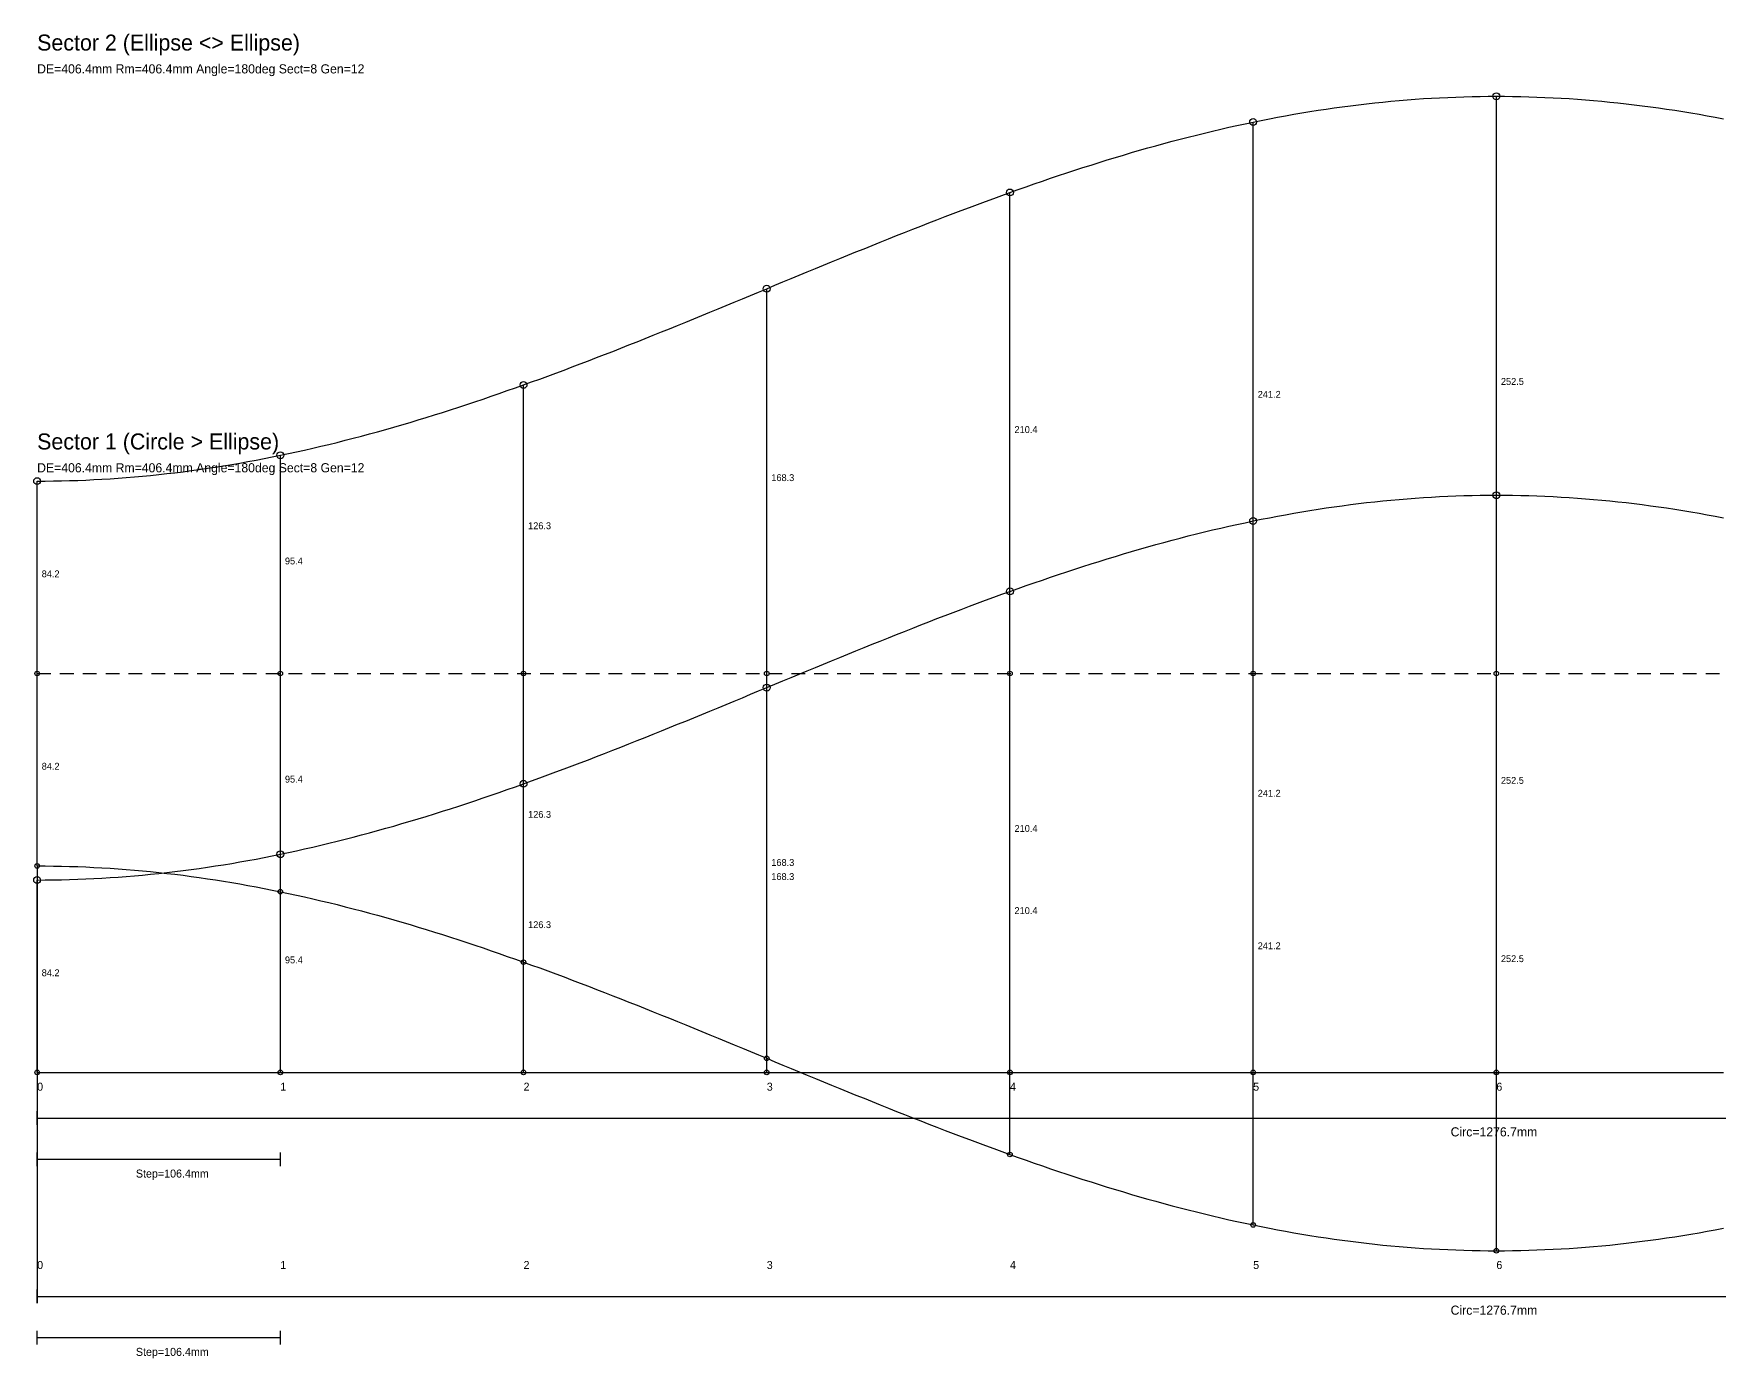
# Model space of a CAD drawing. Header units: millimetres. Extents: x -203 to 1477, y -1544 to 203.
# Drawn here: x -2 to 736, y -1544 to -965 of the extents above; entities that cross this region are included whole.
import ezdxf

# ---------------------------------------------------------------- set-up
doc = ezdxf.new("R2010")
doc.units = ezdxf.units.MM
doc.linetypes.add('DASHED', pattern=[10, 6, -4])
for name, color, linetype in [('DEV_CONTOUR', 3, 'CONTINUOUS'), ('DEV_COTES', 2, 'CONTINUOUS'), ('DEV_GENERATRICES', 7, 'CONTINUOUS'), ('DEV_POINTS', 1, 'CONTINUOUS'), ('DEV_SOUDURE', 1, 'CONTINUOUS'), ('DEV_TEXTE', 4, 'CONTINUOUS')]:
    doc.layers.add(name, color=color, linetype=linetype)

msp = doc.modelspace()

# ---------------------------------------------------------------- linework, layer by layer
at = {"layer": 'DEV_CONTOUR', "color": 3, "linetype": 'CONTINUOUS'}
for p, q in [((578.081, -995.869), (581.627, -995.451)), ((581.627, -995.451), (585.174, -995.059)), ((585.174, -995.059), (588.721, -994.691)), ((588.721, -994.691), (592.267, -994.348)), ((592.267, -994.348), (595.814, -994.03)), ((595.814, -994.03), (599.36, -993.737)), ((599.36, -993.737), (602.907, -993.47)), ((602.907, -993.47), (606.453, -993.227)), ((606.453, -993.227), (610, -993.01)), ((610, -993.01), (613.546, -992.818)), ((613.546, -992.818), (617.093, -992.652)), ((617.093, -992.652), (620.639, -992.511)), ((620.639, -992.511), (624.186, -992.396)), ((624.186, -992.396), (627.732, -992.306)), ((627.732, -992.306), (631.279, -992.242)), ((631.279, -992.242), (634.825, -992.204)), ((634.825, -992.204), (638.372, -992.191)), ((638.372, -992.191), (641.918, -992.204)), ((641.918, -992.204), (645.465, -992.242)), ((645.465, -992.242), (649.011, -992.306)), ((649.011, -992.306), (652.558, -992.396)), ((652.558, -992.396), (656.104, -992.511)), ((656.104, -992.511), (659.651, -992.652)), ((659.651, -992.652), (663.197, -992.818)), ((663.197, -992.818), (666.744, -993.01)), ((666.744, -993.01), (670.29, -993.227)), ((670.29, -993.227), (673.837, -993.47)), ((673.837, -993.47), (677.383, -993.737)), ((677.383, -993.737), (680.93, -994.03)), ((680.93, -994.03), (684.476, -994.348)), ((684.476, -994.348), (688.023, -994.691)), ((688.023, -994.691), (691.569, -995.059)), ((691.569, -995.059), (695.116, -995.451)), ((695.116, -995.451), (698.662, -995.869)), ((531.976, -1003.467), (535.523, -1002.744)), ((535.523, -1002.744), (539.069, -1002.043)), ((539.069, -1002.043), (542.616, -1001.365)), ((542.616, -1001.365), (546.162, -1000.709)), ((546.162, -1000.709), (549.709, -1000.077)), ((549.709, -1000.077), (553.255, -999.468)), ((553.255, -999.468), (556.802, -998.882)), ((556.802, -998.882), (560.348, -998.32)), ((560.348, -998.32), (563.895, -997.781)), ((563.895, -997.781), (567.441, -997.267)), ((567.441, -997.267), (570.988, -996.776)), ((570.988, -996.776), (574.534, -996.31)), ((574.534, -996.31), (578.081, -995.869)), ((698.662, -995.869), (702.209, -996.31)), ((702.209, -996.31), (705.755, -996.776)), ((705.755, -996.776), (709.302, -997.267)), ((709.302, -997.267), (712.848, -997.781)), ((712.848, -997.781), (716.395, -998.32)), ((716.395, -998.32), (719.941, -998.882)), ((719.941, -998.882), (723.488, -999.468)), ((723.488, -999.468), (727.034, -1000.077)), ((727.034, -1000.077), (730.581, -1000.709)), ((730.581, -1000.709), (734.127, -1001.365)), ((734.127, -1001.365), (737.674, -1002.043)), ((500.058, -1010.948), (503.604, -1010.034)), ((503.604, -1010.034), (507.151, -1009.139)), ((507.151, -1009.139), (510.697, -1008.266)), ((510.697, -1008.266), (514.244, -1007.412)), ((514.244, -1007.412), (517.79, -1006.58)), ((517.79, -1006.58), (521.337, -1005.77)), ((521.337, -1005.77), (524.883, -1004.98)), ((524.883, -1004.98), (528.43, -1004.213)), ((528.43, -1004.213), (531.976, -1003.467)), ((475.232, -1017.891), (478.779, -1016.843)), ((478.779, -1016.843), (482.325, -1015.813)), ((482.325, -1015.813), (485.872, -1014.802)), ((485.872, -1014.802), (489.418, -1013.81)), ((489.418, -1013.81), (492.965, -1012.836)), ((492.965, -1012.836), (496.511, -1011.882)), ((496.511, -1011.882), (500.058, -1010.948)), ((450.407, -1025.705), (453.953, -1024.54)), ((453.953, -1024.54), (457.5, -1023.39)), ((457.5, -1023.39), (461.046, -1022.257)), ((461.046, -1022.257), (464.593, -1021.14)), ((464.593, -1021.14), (468.139, -1020.04)), ((468.139, -1020.04), (471.686, -1018.956)), ((471.686, -1018.956), (475.232, -1017.891)), ((429.128, -1033.009), (432.674, -1031.757)), ((432.674, -1031.757), (436.221, -1030.518)), ((436.221, -1030.518), (439.767, -1029.293)), ((439.767, -1029.293), (443.314, -1028.082)), ((443.314, -1028.082), (446.86, -1026.886)), ((446.86, -1026.886), (450.407, -1025.705)), ((407.849, -1040.788), (411.395, -1039.462)), ((411.395, -1039.462), (414.942, -1038.147)), ((414.942, -1038.147), (418.488, -1036.844)), ((418.488, -1036.844), (422.035, -1035.553)), ((422.035, -1035.553), (425.581, -1034.275)), ((425.581, -1034.275), (429.128, -1033.009)), ((390.116, -1047.572), (393.663, -1046.196)), ((393.663, -1046.196), (397.209, -1044.829)), ((397.209, -1044.829), (400.756, -1043.472)), ((400.756, -1043.472), (404.302, -1042.125)), ((404.302, -1042.125), (407.849, -1040.788)), ((372.383, -1054.575), (375.93, -1053.159)), ((375.93, -1053.159), (379.476, -1051.751)), ((379.476, -1051.751), (383.023, -1050.35)), ((383.023, -1050.35), (386.569, -1048.957)), ((386.569, -1048.957), (390.116, -1047.572)), ((351.104, -1063.192), (354.651, -1061.743)), ((354.651, -1061.743), (358.197, -1060.299)), ((358.197, -1060.299), (361.744, -1058.859)), ((361.744, -1058.859), (365.29, -1057.425)), ((365.29, -1057.425), (368.837, -1055.997)), ((368.837, -1055.997), (372.383, -1054.575)), ((333.372, -1070.488), (336.918, -1069.023)), ((336.918, -1069.023), (340.465, -1067.561)), ((340.465, -1067.561), (344.011, -1066.101)), ((344.011, -1066.101), (347.558, -1064.645)), ((347.558, -1064.645), (351.104, -1063.192)), ((315.639, -1077.828), (319.186, -1076.359)), ((319.186, -1076.359), (322.732, -1074.89)), ((322.732, -1074.89), (326.279, -1073.422)), ((326.279, -1073.422), (329.825, -1071.954)), ((329.825, -1071.954), (333.372, -1070.488)), ((297.907, -1085.157), (301.453, -1083.695)), ((301.453, -1083.695), (305, -1082.23)), ((305, -1082.23), (308.546, -1080.764)), ((308.546, -1080.764), (312.093, -1079.296)), ((312.093, -1079.296), (315.639, -1077.828)), ((280.174, -1092.419), (283.721, -1090.975)), ((283.721, -1090.975), (287.267, -1089.526)), ((287.267, -1089.526), (290.814, -1088.073)), ((290.814, -1088.073), (294.36, -1086.617)), ((294.36, -1086.617), (297.907, -1085.157)), ((262.442, -1099.559), (265.988, -1098.143)), ((265.988, -1098.143), (269.535, -1096.721)), ((269.535, -1096.721), (273.081, -1095.293)), ((273.081, -1095.293), (276.628, -1093.859)), ((276.628, -1093.859), (280.174, -1092.419)), ((244.709, -1106.522), (248.256, -1105.146)), ((248.256, -1105.146), (251.802, -1103.762)), ((251.802, -1103.762), (255.349, -1102.368)), ((255.349, -1102.368), (258.895, -1100.967)), ((258.895, -1100.967), (262.442, -1099.559)), ((223.43, -1114.571), (226.977, -1113.256)), ((226.977, -1113.256), (230.523, -1111.93)), ((230.523, -1111.93), (234.07, -1110.593)), ((234.07, -1110.593), (237.616, -1109.246)), ((237.616, -1109.246), (241.163, -1107.889)), ((241.163, -1107.889), (244.709, -1106.522)), ((205.698, -1120.961), (209.244, -1119.709)), ((209.244, -1119.709), (212.791, -1118.443)), ((212.791, -1118.443), (216.337, -1117.165)), ((216.337, -1117.165), (219.884, -1115.874)), ((219.884, -1115.874), (223.43, -1114.571)), ((180.872, -1129.328), (184.418, -1128.178)), ((184.418, -1128.178), (187.965, -1127.013)), ((187.965, -1127.013), (191.511, -1125.832)), ((191.511, -1125.832), (195.058, -1124.636)), ((195.058, -1124.636), (198.605, -1123.425)), ((198.605, -1123.425), (202.151, -1122.2)), ((202.151, -1122.2), (205.698, -1120.961)), ((159.593, -1135.875), (163.139, -1134.827)), ((163.139, -1134.827), (166.686, -1133.762)), ((166.686, -1133.762), (170.232, -1132.679)), ((170.232, -1132.679), (173.779, -1131.578)), ((173.779, -1131.578), (177.325, -1130.461)), ((177.325, -1130.461), (180.872, -1129.328)), ((131.221, -1143.579), (134.767, -1142.684)), ((134.767, -1142.684), (138.314, -1141.77)), ((138.314, -1141.77), (141.86, -1140.836)), ((141.86, -1140.836), (145.407, -1139.882)), ((145.407, -1139.882), (148.953, -1138.908)), ((148.953, -1138.908), (152.5, -1137.916)), ((152.5, -1137.916), (156.046, -1136.905)), ((156.046, -1136.905), (159.593, -1135.875)), ((99.302, -1150.675), (102.849, -1149.974)), ((102.849, -1149.974), (106.395, -1149.251)), ((106.395, -1149.251), (109.942, -1148.505)), ((109.942, -1148.505), (113.488, -1147.738)), ((113.488, -1147.738), (117.035, -1146.948)), ((117.035, -1146.948), (120.581, -1146.138)), ((120.581, -1146.138), (124.128, -1145.306)), ((124.128, -1145.306), (127.674, -1144.453)), ((127.674, -1144.453), (131.221, -1143.579)), ((49.651, -1158.027), (53.198, -1157.659)), ((53.198, -1157.659), (56.744, -1157.267)), ((56.744, -1157.267), (60.291, -1156.849)), ((60.291, -1156.849), (63.837, -1156.408)), ((63.837, -1156.408), (67.384, -1155.942)), ((67.384, -1155.942), (70.93, -1155.451)), ((70.93, -1155.451), (74.477, -1154.937)), ((74.477, -1154.937), (78.023, -1154.398)), ((78.023, -1154.398), (81.57, -1153.836)), ((81.57, -1153.836), (85.116, -1153.25)), ((85.116, -1153.25), (88.663, -1152.641)), ((88.663, -1152.641), (92.209, -1152.009)), ((92.209, -1152.009), (95.756, -1151.353)), ((95.756, -1151.353), (99.302, -1150.675)), ((0, -1160.527), (3.547, -1160.514)), ((3.547, -1160.514), (7.093, -1160.476)), ((7.093, -1160.476), (10.64, -1160.412)), ((10.64, -1160.412), (14.186, -1160.322)), ((14.186, -1160.322), (17.733, -1160.207)), ((17.733, -1160.207), (21.279, -1160.066)), ((21.279, -1160.066), (24.826, -1159.9)), ((24.826, -1159.9), (28.372, -1159.708)), ((28.372, -1159.708), (31.919, -1159.491)), ((31.919, -1159.491), (35.465, -1159.249)), ((35.465, -1159.249), (39.012, -1158.981)), ((39.012, -1158.981), (42.558, -1158.688)), ((42.558, -1158.688), (46.105, -1158.37)), ((46.105, -1158.37), (49.651, -1158.027)), ((560.348, -1172.824), (563.895, -1172.286)), ((563.895, -1172.286), (567.441, -1171.771)), ((567.441, -1171.771), (570.988, -1171.281)), ((570.988, -1171.281), (574.534, -1170.815)), ((574.534, -1170.815), (578.081, -1170.373)), ((578.081, -1170.373), (581.627, -1169.956)), ((581.627, -1169.956), (585.174, -1169.563)), ((585.174, -1169.563), (588.721, -1169.196)), ((588.721, -1169.196), (592.267, -1168.853)), ((592.267, -1168.853), (595.814, -1168.535)), ((595.814, -1168.535), (599.36, -1168.242)), ((599.36, -1168.242), (602.907, -1167.974)), ((602.907, -1167.974), (606.453, -1167.732)), ((606.453, -1167.732), (610, -1167.515)), ((610, -1167.515), (613.546, -1167.323)), ((613.546, -1167.323), (617.093, -1167.156)), ((617.093, -1167.156), (620.639, -1167.016)), ((620.639, -1167.016), (624.186, -1166.9)), ((624.186, -1166.9), (627.732, -1166.811)), ((627.732, -1166.811), (631.279, -1166.747)), ((631.279, -1166.747), (634.825, -1166.708)), ((634.825, -1166.708), (638.372, -1166.695)), ((638.372, -1166.695), (641.918, -1166.708)), ((641.918, -1166.708), (645.465, -1166.747)), ((645.465, -1166.747), (649.011, -1166.811)), ((649.011, -1166.811), (652.558, -1166.9)), ((652.558, -1166.9), (656.104, -1167.016)), ((656.104, -1167.016), (659.651, -1167.156)), ((659.651, -1167.156), (663.197, -1167.323)), ((663.197, -1167.323), (666.744, -1167.515)), ((666.744, -1167.515), (670.29, -1167.732)), ((670.29, -1167.732), (673.837, -1167.974)), ((673.837, -1167.974), (677.383, -1168.242)), ((677.383, -1168.242), (680.93, -1168.535)), ((680.93, -1168.535), (684.476, -1168.853)), ((684.476, -1168.853), (688.023, -1169.196)), ((688.023, -1169.196), (691.569, -1169.563)), ((691.569, -1169.563), (695.116, -1169.956)), ((695.116, -1169.956), (698.662, -1170.373)), ((698.662, -1170.373), (702.209, -1170.815)), ((702.209, -1170.815), (705.755, -1171.281)), ((705.755, -1171.281), (709.302, -1171.771)), ((709.302, -1171.771), (712.848, -1172.286)), ((712.848, -1172.286), (716.395, -1172.824)), ((521.337, -1180.274), (524.883, -1179.485)), ((524.883, -1179.485), (528.43, -1178.717)), ((528.43, -1178.717), (531.976, -1177.972)), ((531.976, -1177.972), (535.523, -1177.248)), ((535.523, -1177.248), (539.069, -1176.548)), ((539.069, -1176.548), (542.616, -1175.869)), ((542.616, -1175.869), (546.162, -1175.214)), ((546.162, -1175.214), (549.709, -1174.581)), ((549.709, -1174.581), (553.255, -1173.972)), ((553.255, -1173.972), (556.802, -1173.386)), ((556.802, -1173.386), (560.348, -1172.824)), ((716.395, -1172.824), (719.941, -1173.386)), ((719.941, -1173.386), (723.488, -1173.972)), ((723.488, -1173.972), (727.034, -1174.581)), ((727.034, -1174.581), (730.581, -1175.214)), ((730.581, -1175.214), (734.127, -1175.869)), ((734.127, -1175.869), (737.674, -1176.548)), ((492.965, -1187.341), (496.511, -1186.387)), ((496.511, -1186.387), (500.058, -1185.453)), ((500.058, -1185.453), (503.604, -1184.538)), ((503.604, -1184.538), (507.151, -1183.644)), ((507.151, -1183.644), (510.697, -1182.77)), ((510.697, -1182.77), (514.244, -1181.917)), ((514.244, -1181.917), (517.79, -1181.085)), ((517.79, -1181.085), (521.337, -1180.274)), ((464.593, -1195.644), (468.139, -1194.544)), ((468.139, -1194.544), (471.686, -1193.461)), ((471.686, -1193.461), (475.232, -1192.395)), ((475.232, -1192.395), (478.779, -1191.348)), ((478.779, -1191.348), (482.325, -1190.318)), ((482.325, -1190.318), (485.872, -1189.307)), ((485.872, -1189.307), (489.418, -1188.314)), ((489.418, -1188.314), (492.965, -1187.341)), ((443.314, -1202.587), (446.86, -1201.391)), ((446.86, -1201.391), (450.407, -1200.21)), ((450.407, -1200.21), (453.953, -1199.044)), ((453.953, -1199.044), (457.5, -1197.895)), ((457.5, -1197.895), (461.046, -1196.761)), ((461.046, -1196.761), (464.593, -1195.644)), ((422.035, -1210.058), (425.581, -1208.78)), ((425.581, -1208.78), (429.128, -1207.514)), ((429.128, -1207.514), (432.674, -1206.261)), ((432.674, -1206.261), (436.221, -1205.022)), ((436.221, -1205.022), (439.767, -1203.797)), ((439.767, -1203.797), (443.314, -1202.587)), ((400.756, -1217.976), (404.302, -1216.629)), ((404.302, -1216.629), (407.849, -1215.293)), ((407.849, -1215.293), (411.395, -1213.967)), ((411.395, -1213.967), (414.942, -1212.652)), ((414.942, -1212.652), (418.488, -1211.349)), ((418.488, -1211.349), (422.035, -1210.058)), ((383.023, -1224.854), (386.569, -1223.461)), ((386.569, -1223.461), (390.116, -1222.076)), ((390.116, -1222.076), (393.663, -1220.7)), ((393.663, -1220.7), (397.209, -1219.334)), ((397.209, -1219.334), (400.756, -1217.976)), ((365.29, -1231.93), (368.837, -1230.501)), ((368.837, -1230.501), (372.383, -1229.079)), ((372.383, -1229.079), (375.93, -1227.664)), ((375.93, -1227.664), (379.476, -1226.255)), ((379.476, -1226.255), (383.023, -1224.854)), ((347.558, -1239.15), (351.104, -1237.697)), ((351.104, -1237.697), (354.651, -1236.248)), ((354.651, -1236.248), (358.197, -1234.804)), ((358.197, -1234.804), (361.744, -1233.364)), ((361.744, -1233.364), (365.29, -1231.93)), ((329.825, -1246.459), (333.372, -1244.992)), ((333.372, -1244.992), (336.918, -1243.528)), ((336.918, -1243.528), (340.465, -1242.066)), ((340.465, -1242.066), (344.011, -1240.606)), ((344.011, -1240.606), (347.558, -1239.15)), ((312.093, -1253.801), (315.639, -1252.333)), ((315.639, -1252.333), (319.186, -1250.864)), ((319.186, -1250.864), (322.732, -1249.395)), ((322.732, -1249.395), (326.279, -1247.926)), ((326.279, -1247.926), (329.825, -1246.459)), ((294.36, -1261.121), (297.907, -1259.662)), ((297.907, -1259.662), (301.453, -1258.199)), ((301.453, -1258.199), (305, -1256.735)), ((305, -1256.735), (308.546, -1255.269)), ((308.546, -1255.269), (312.093, -1253.801)), ((276.628, -1268.363), (280.174, -1266.924)), ((280.174, -1266.924), (283.721, -1265.479)), ((283.721, -1265.479), (287.267, -1264.03)), ((287.267, -1264.03), (290.814, -1262.578)), ((290.814, -1262.578), (294.36, -1261.121)), ((255.349, -1276.873), (258.895, -1275.472)), ((258.895, -1275.472), (262.442, -1274.064)), ((262.442, -1274.064), (265.988, -1272.648)), ((265.988, -1272.648), (269.535, -1271.226)), ((269.535, -1271.226), (273.081, -1269.797)), ((273.081, -1269.797), (276.628, -1268.363)), ((237.616, -1283.751), (241.163, -1282.394)), ((241.163, -1282.394), (244.709, -1281.027)), ((244.709, -1281.027), (248.256, -1279.651)), ((248.256, -1279.651), (251.802, -1278.266)), ((251.802, -1278.266), (255.349, -1276.873)), ((216.337, -1291.669), (219.884, -1290.378)), ((219.884, -1290.378), (223.43, -1289.075)), ((223.43, -1289.075), (226.977, -1287.761)), ((226.977, -1287.761), (230.523, -1286.435)), ((230.523, -1286.435), (234.07, -1285.098)), ((234.07, -1285.098), (237.616, -1283.751)), ((198.605, -1297.93), (202.151, -1296.705)), ((202.151, -1296.705), (205.698, -1295.466)), ((205.698, -1295.466), (209.244, -1294.213)), ((209.244, -1294.213), (212.791, -1292.948)), ((212.791, -1292.948), (216.337, -1291.669)), ((173.779, -1306.083), (177.325, -1304.966)), ((177.325, -1304.966), (180.872, -1303.832)), ((180.872, -1303.832), (184.418, -1302.683)), ((184.418, -1302.683), (187.965, -1301.517)), ((187.965, -1301.517), (191.511, -1300.336)), ((191.511, -1300.336), (195.058, -1299.141)), ((195.058, -1299.141), (198.605, -1297.93)), ((148.953, -1313.413), (152.5, -1312.42)), ((152.5, -1312.42), (156.046, -1311.409)), ((156.046, -1311.409), (159.593, -1310.38)), ((159.593, -1310.38), (163.139, -1309.332)), ((163.139, -1309.332), (166.686, -1308.266)), ((166.686, -1308.266), (170.232, -1307.183)), ((170.232, -1307.183), (173.779, -1306.083)), ((120.581, -1320.642), (124.128, -1319.81)), ((124.128, -1319.81), (127.674, -1318.957)), ((127.674, -1318.957), (131.221, -1318.083)), ((131.221, -1318.083), (134.767, -1317.189)), ((134.767, -1317.189), (138.314, -1316.275)), ((138.314, -1316.275), (141.86, -1315.34)), ((141.86, -1315.34), (145.407, -1314.386)), ((145.407, -1314.386), (148.953, -1313.413)), ((85.116, -1327.755), (88.663, -1327.146)), ((88.663, -1327.146), (92.209, -1326.513)), ((92.209, -1326.513), (95.756, -1325.858)), ((95.756, -1325.858), (99.302, -1325.18)), ((99.302, -1325.18), (102.849, -1324.479)), ((102.849, -1324.479), (106.395, -1323.755)), ((106.395, -1323.755), (109.942, -1323.01)), ((109.942, -1323.01), (113.488, -1322.242)), ((113.488, -1322.242), (117.035, -1321.453)), ((117.035, -1321.453), (120.581, -1320.642)), ((17.733, -1334.712), (21.279, -1334.571)), ((21.279, -1334.571), (24.826, -1334.404)), ((24.826, -1334.404), (28.372, -1334.213)), ((28.372, -1334.213), (31.919, -1333.996)), ((31.919, -1333.996), (35.465, -1333.753)), ((35.465, -1333.753), (39.012, -1333.485)), ((39.012, -1333.485), (42.558, -1333.193)), ((42.558, -1333.193), (46.105, -1332.875)), ((46.105, -1332.875), (49.651, -1332.532)), ((49.651, -1332.532), (53.198, -1332.164)), ((53.198, -1332.164), (56.744, -1331.771)), ((56.744, -1331.771), (60.291, -1331.354)), ((60.291, -1331.354), (63.837, -1330.912)), ((63.837, -1330.912), (67.384, -1330.446)), ((67.384, -1330.446), (70.93, -1329.956)), ((70.93, -1329.956), (74.477, -1329.441)), ((74.477, -1329.441), (78.023, -1328.903)), ((78.023, -1328.903), (81.57, -1328.341)), ((81.57, -1328.341), (85.116, -1327.755)), ((0, -1335.032), (3.547, -1335.019)), ((3.547, -1335.019), (7.093, -1334.981)), ((7.093, -1334.981), (10.64, -1334.916)), ((10.64, -1334.916), (14.186, -1334.827)), ((14.186, -1334.827), (17.733, -1334.712))]:
    msp.add_line(p, q, dxfattribs=at)
at = {"layer": 'DEV_CONTOUR', "color": 4, "linetype": 'DASHED'}
msp.add_line((0, -1244.695), (1276.743, -1244.695), dxfattribs=at)
at = {"layer": 'DEV_CONTOUR', "color": 6, "linetype": 'CONTINUOUS'}
for p, q in [((0, -1328.864), (3.547, -1328.876)), ((3.547, -1328.876), (7.093, -1328.915)), ((7.093, -1328.915), (10.64, -1328.979)), ((10.64, -1328.979), (14.186, -1329.069)), ((14.186, -1329.069), (17.733, -1329.184)), ((17.733, -1329.184), (21.279, -1329.325)), ((21.279, -1329.325), (24.826, -1329.491)), ((24.826, -1329.491), (28.372, -1329.683)), ((28.372, -1329.683), (31.919, -1329.9)), ((31.919, -1329.9), (35.465, -1330.142)), ((35.465, -1330.142), (39.012, -1330.41)), ((39.012, -1330.41), (42.558, -1330.703)), ((42.558, -1330.703), (46.105, -1331.021)), ((46.105, -1331.021), (49.651, -1331.364)), ((49.651, -1331.364), (53.198, -1331.732)), ((53.198, -1331.732), (56.744, -1332.124)), ((56.744, -1332.124), (60.291, -1332.541)), ((60.291, -1332.541), (63.837, -1332.983)), ((63.837, -1332.983), (67.384, -1333.449)), ((67.384, -1333.449), (70.93, -1333.94)), ((70.93, -1333.94), (74.477, -1334.454)), ((74.477, -1334.454), (78.023, -1334.992)), ((78.023, -1334.992), (81.57, -1335.555)), ((81.57, -1335.555), (85.116, -1336.14)), ((85.116, -1336.14), (88.663, -1336.75)), ((88.663, -1336.75), (92.209, -1337.382)), ((92.209, -1337.382), (95.756, -1338.037)), ((95.756, -1338.037), (99.302, -1338.716)), ((99.302, -1338.716), (102.849, -1339.417)), ((102.849, -1339.417), (106.395, -1340.14)), ((106.395, -1340.14), (109.942, -1340.886)), ((109.942, -1340.886), (113.488, -1341.653)), ((113.488, -1341.653), (117.035, -1342.442)), ((117.035, -1342.442), (120.581, -1343.253)), ((120.581, -1343.253), (124.128, -1344.085)), ((124.128, -1344.085), (127.674, -1344.938)), ((127.674, -1344.938), (131.221, -1345.812)), ((131.221, -1345.812), (134.767, -1346.706)), ((134.767, -1346.706), (138.314, -1347.621)), ((138.314, -1347.621), (141.86, -1348.555)), ((141.86, -1348.555), (145.407, -1349.509)), ((145.407, -1349.509), (148.953, -1350.483)), ((148.953, -1350.483), (152.5, -1351.475)), ((152.5, -1351.475), (156.046, -1352.486)), ((156.046, -1352.486), (159.593, -1353.516)), ((159.593, -1353.516), (163.139, -1354.564)), ((163.139, -1354.564), (166.686, -1355.629)), ((166.686, -1355.629), (170.232, -1356.712)), ((170.232, -1356.712), (173.779, -1357.812)), ((173.779, -1357.812), (177.325, -1358.93)), ((177.325, -1358.93), (180.872, -1360.063)), ((180.872, -1360.063), (184.418, -1361.213)), ((184.418, -1361.213), (187.965, -1362.378)), ((187.965, -1362.378), (191.511, -1363.559)), ((191.511, -1363.559), (195.058, -1364.755)), ((195.058, -1364.755), (198.605, -1365.966)), ((198.605, -1365.966), (202.151, -1367.191)), ((202.151, -1367.191), (205.698, -1368.429)), ((205.698, -1368.429), (209.244, -1369.682)), ((209.244, -1369.682), (212.791, -1370.948)), ((212.791, -1370.948), (216.337, -1372.226)), ((216.337, -1372.226), (219.884, -1373.517)), ((219.884, -1373.517), (223.43, -1374.82)), ((223.43, -1374.82), (226.977, -1376.135)), ((226.977, -1376.135), (230.523, -1377.461)), ((230.523, -1377.461), (234.07, -1378.798)), ((234.07, -1378.798), (237.616, -1380.145)), ((237.616, -1380.145), (241.163, -1381.502)), ((241.163, -1381.502), (244.709, -1382.869)), ((244.709, -1382.869), (248.256, -1384.245)), ((248.256, -1384.245), (251.802, -1385.629)), ((251.802, -1385.629), (255.349, -1387.022)), ((255.349, -1387.022), (258.895, -1388.423)), ((258.895, -1388.423), (262.442, -1389.832)), ((262.442, -1389.832), (265.988, -1391.247)), ((265.988, -1391.247), (269.535, -1392.67)), ((269.535, -1392.67), (273.081, -1394.098)), ((273.081, -1394.098), (276.628, -1395.532)), ((276.628, -1395.532), (280.174, -1396.972)), ((280.174, -1396.972), (283.721, -1398.416)), ((283.721, -1398.416), (287.267, -1399.865)), ((287.267, -1399.865), (290.814, -1401.318)), ((290.814, -1401.318), (294.36, -1402.774)), ((294.36, -1402.774), (297.907, -1404.234)), ((297.907, -1404.234), (301.453, -1405.696)), ((301.453, -1405.696), (305, -1407.161)), ((305, -1407.161), (308.546, -1408.627)), ((308.546, -1408.627), (312.093, -1410.094)), ((312.093, -1410.094), (315.639, -1411.563)), ((315.639, -1411.563), (319.186, -1413.032)), ((319.186, -1413.032), (322.732, -1414.501)), ((322.732, -1414.501), (326.279, -1415.969)), ((326.279, -1415.969), (329.825, -1417.437)), ((329.825, -1417.437), (333.372, -1418.903)), ((333.372, -1418.903), (336.918, -1420.368)), ((336.918, -1420.368), (340.465, -1421.83)), ((340.465, -1421.83), (344.011, -1423.289)), ((344.011, -1423.289), (347.558, -1424.746)), ((347.558, -1424.746), (351.104, -1426.199)), ((351.104, -1426.199), (354.651, -1427.647)), ((354.651, -1427.647), (358.197, -1429.092)), ((358.197, -1429.092), (361.744, -1430.531)), ((361.744, -1430.531), (365.29, -1431.966)), ((365.29, -1431.966), (368.837, -1433.394)), ((368.837, -1433.394), (372.383, -1434.816)), ((372.383, -1434.816), (375.93, -1436.232)), ((375.93, -1436.232), (379.476, -1437.64)), ((379.476, -1437.64), (383.023, -1439.041)), ((383.023, -1439.041), (386.569, -1440.434)), ((386.569, -1440.434), (390.116, -1441.819)), ((390.116, -1441.819), (393.663, -1443.195)), ((393.663, -1443.195), (397.209, -1444.562)), ((397.209, -1444.562), (400.756, -1445.919)), ((400.756, -1445.919), (404.302, -1447.266)), ((404.302, -1447.266), (407.849, -1448.603)), ((407.849, -1448.603), (411.395, -1449.929)), ((411.395, -1449.929), (414.942, -1451.243)), ((414.942, -1451.243), (418.488, -1452.546)), ((418.488, -1452.546), (422.035, -1453.837)), ((422.035, -1453.837), (425.581, -1455.116)), ((425.581, -1455.116), (429.128, -1456.382)), ((429.128, -1456.382), (432.674, -1457.634)), ((432.674, -1457.634), (436.221, -1458.873)), ((436.221, -1458.873), (439.767, -1460.098)), ((439.767, -1460.098), (443.314, -1461.309)), ((443.314, -1461.309), (446.86, -1462.505)), ((446.86, -1462.505), (450.407, -1463.685)), ((450.407, -1463.685), (453.953, -1464.851)), ((453.953, -1464.851), (457.5, -1466.001)), ((457.5, -1466.001), (461.046, -1467.134)), ((461.046, -1467.134), (464.593, -1468.251)), ((464.593, -1468.251), (468.139, -1469.351)), ((468.139, -1469.351), (471.686, -1470.434)), ((471.686, -1470.434), (475.232, -1471.5)), ((475.232, -1471.5), (478.779, -1472.548)), ((478.779, -1472.548), (482.325, -1473.577)), ((482.325, -1473.577), (485.872, -1474.589)), ((485.872, -1474.589), (489.418, -1475.581)), ((489.418, -1475.581), (492.965, -1476.554)), ((492.965, -1476.554), (496.511, -1477.508)), ((496.511, -1477.508), (500.058, -1478.443)), ((500.058, -1478.443), (503.604, -1479.357)), ((503.604, -1479.357), (507.151, -1480.252)), ((507.151, -1480.252), (510.697, -1481.125)), ((510.697, -1481.125), (514.244, -1481.978)), ((514.244, -1481.978), (517.79, -1482.81)), ((517.79, -1482.81), (521.337, -1483.621)), ((521.337, -1483.621), (524.883, -1484.41)), ((524.883, -1484.41), (528.43, -1485.178)), ((528.43, -1485.178), (531.976, -1485.924)), ((531.976, -1485.924), (535.523, -1486.647)), ((535.523, -1486.647), (539.069, -1487.348)), ((539.069, -1487.348), (542.616, -1488.026)), ((542.616, -1488.026), (546.162, -1488.682)), ((546.162, -1488.682), (549.709, -1489.314)), ((549.709, -1489.314), (553.255, -1489.923)), ((723.488, -1489.923), (727.034, -1489.314)), ((727.034, -1489.314), (730.581, -1488.682)), ((730.581, -1488.682), (734.127, -1488.026)), ((734.127, -1488.026), (737.674, -1487.348)), ((553.255, -1489.923), (556.802, -1490.509)), ((556.802, -1490.509), (560.348, -1491.071)), ((560.348, -1491.071), (563.895, -1491.61)), ((563.895, -1491.61), (567.441, -1492.124)), ((567.441, -1492.124), (570.988, -1492.614)), ((570.988, -1492.614), (574.534, -1493.081)), ((574.534, -1493.081), (578.081, -1493.522)), ((578.081, -1493.522), (581.627, -1493.939)), ((581.627, -1493.939), (585.174, -1494.332)), ((585.174, -1494.332), (588.721, -1494.7)), ((588.721, -1494.7), (592.267, -1495.043)), ((592.267, -1495.043), (595.814, -1495.361)), ((595.814, -1495.361), (599.36, -1495.654)), ((599.36, -1495.654), (602.907, -1495.921)), ((602.907, -1495.921), (606.453, -1496.164)), ((606.453, -1496.164), (610, -1496.381)), ((610, -1496.381), (613.546, -1496.573)), ((613.546, -1496.573), (617.093, -1496.739)), ((617.093, -1496.739), (620.639, -1496.88)), ((620.639, -1496.88), (624.186, -1496.995)), ((652.558, -1496.995), (656.104, -1496.88)), ((656.104, -1496.88), (659.651, -1496.739)), ((659.651, -1496.739), (663.197, -1496.573)), ((663.197, -1496.573), (666.744, -1496.381)), ((666.744, -1496.381), (670.29, -1496.164)), ((670.29, -1496.164), (673.837, -1495.921)), ((673.837, -1495.921), (677.383, -1495.654)), ((677.383, -1495.654), (680.93, -1495.361)), ((680.93, -1495.361), (684.476, -1495.043)), ((684.476, -1495.043), (688.023, -1494.7)), ((688.023, -1494.7), (691.569, -1494.332)), ((691.569, -1494.332), (695.116, -1493.939)), ((695.116, -1493.939), (698.662, -1493.522)), ((698.662, -1493.522), (702.209, -1493.081)), ((702.209, -1493.081), (705.755, -1492.614)), ((705.755, -1492.614), (709.302, -1492.124)), ((709.302, -1492.124), (712.848, -1491.61)), ((712.848, -1491.61), (716.395, -1491.071)), ((716.395, -1491.071), (719.941, -1490.509)), ((719.941, -1490.509), (723.488, -1489.923)), ((624.186, -1496.995), (627.732, -1497.085)), ((627.732, -1497.085), (631.279, -1497.149)), ((631.279, -1497.149), (634.825, -1497.187)), ((634.825, -1497.187), (638.372, -1497.2)), ((638.372, -1497.2), (641.918, -1497.187)), ((641.918, -1497.187), (645.465, -1497.149)), ((645.465, -1497.149), (649.011, -1497.085)), ((649.011, -1497.085), (652.558, -1496.995))]:
    msp.add_line(p, q, dxfattribs=at)
at = {"layer": 'DEV_CONTOUR', "color": 4, "linetype": 'CONTINUOUS'}
for p, q in [((0, -1419.2), (3.547, -1419.2)), ((3.547, -1419.2), (7.093, -1419.2)), ((7.093, -1419.2), (10.64, -1419.2)), ((10.64, -1419.2), (14.186, -1419.2)), ((14.186, -1419.2), (17.733, -1419.2)), ((17.733, -1419.2), (21.279, -1419.2)), ((21.279, -1419.2), (24.826, -1419.2)), ((24.826, -1419.2), (28.372, -1419.2)), ((28.372, -1419.2), (31.919, -1419.2)), ((31.919, -1419.2), (35.465, -1419.2)), ((35.465, -1419.2), (39.012, -1419.2)), ((39.012, -1419.2), (42.558, -1419.2)), ((42.558, -1419.2), (46.105, -1419.2)), ((46.105, -1419.2), (49.651, -1419.2)), ((49.651, -1419.2), (53.198, -1419.2)), ((53.198, -1419.2), (56.744, -1419.2)), ((56.744, -1419.2), (60.291, -1419.2)), ((60.291, -1419.2), (63.837, -1419.2)), ((63.837, -1419.2), (67.384, -1419.2)), ((67.384, -1419.2), (70.93, -1419.2)), ((70.93, -1419.2), (74.477, -1419.2)), ((74.477, -1419.2), (78.023, -1419.2)), ((78.023, -1419.2), (81.57, -1419.2)), ((81.57, -1419.2), (85.116, -1419.2)), ((85.116, -1419.2), (88.663, -1419.2)), ((88.663, -1419.2), (92.209, -1419.2)), ((92.209, -1419.2), (95.756, -1419.2)), ((95.756, -1419.2), (99.302, -1419.2)), ((99.302, -1419.2), (102.849, -1419.2)), ((102.849, -1419.2), (106.395, -1419.2)), ((106.395, -1419.2), (109.942, -1419.2)), ((109.942, -1419.2), (113.488, -1419.2)), ((113.488, -1419.2), (117.035, -1419.2)), ((117.035, -1419.2), (120.581, -1419.2)), ((120.581, -1419.2), (124.128, -1419.2)), ((124.128, -1419.2), (127.674, -1419.2)), ((127.674, -1419.2), (131.221, -1419.2)), ((131.221, -1419.2), (134.767, -1419.2)), ((134.767, -1419.2), (138.314, -1419.2)), ((138.314, -1419.2), (141.86, -1419.2)), ((141.86, -1419.2), (145.407, -1419.2)), ((145.407, -1419.2), (148.953, -1419.2)), ((148.953, -1419.2), (152.5, -1419.2)), ((152.5, -1419.2), (156.046, -1419.2)), ((156.046, -1419.2), (159.593, -1419.2)), ((159.593, -1419.2), (163.139, -1419.2)), ((163.139, -1419.2), (166.686, -1419.2)), ((166.686, -1419.2), (170.232, -1419.2)), ((170.232, -1419.2), (173.779, -1419.2)), ((173.779, -1419.2), (177.325, -1419.2)), ((177.325, -1419.2), (180.872, -1419.2)), ((180.872, -1419.2), (184.418, -1419.2)), ((184.418, -1419.2), (187.965, -1419.2)), ((187.965, -1419.2), (191.511, -1419.2)), ((191.511, -1419.2), (195.058, -1419.2)), ((195.058, -1419.2), (198.605, -1419.2)), ((198.605, -1419.2), (202.151, -1419.2)), ((202.151, -1419.2), (205.698, -1419.2)), ((205.698, -1419.2), (209.244, -1419.2)), ((209.244, -1419.2), (212.791, -1419.2)), ((212.791, -1419.2), (216.337, -1419.2)), ((216.337, -1419.2), (219.884, -1419.2)), ((219.884, -1419.2), (223.43, -1419.2)), ((223.43, -1419.2), (226.977, -1419.2)), ((226.977, -1419.2), (230.523, -1419.2)), ((230.523, -1419.2), (234.07, -1419.2)), ((234.07, -1419.2), (237.616, -1419.2)), ((237.616, -1419.2), (241.163, -1419.2)), ((241.163, -1419.2), (244.709, -1419.2)), ((244.709, -1419.2), (248.256, -1419.2)), ((248.256, -1419.2), (251.802, -1419.2)), ((251.802, -1419.2), (255.349, -1419.2)), ((255.349, -1419.2), (258.895, -1419.2)), ((258.895, -1419.2), (262.442, -1419.2)), ((262.442, -1419.2), (265.988, -1419.2)), ((265.988, -1419.2), (269.535, -1419.2)), ((269.535, -1419.2), (273.081, -1419.2)), ((273.081, -1419.2), (276.628, -1419.2)), ((276.628, -1419.2), (280.174, -1419.2)), ((280.174, -1419.2), (283.721, -1419.2)), ((283.721, -1419.2), (287.267, -1419.2)), ((287.267, -1419.2), (290.814, -1419.2)), ((290.814, -1419.2), (294.36, -1419.2)), ((294.36, -1419.2), (297.907, -1419.2)), ((297.907, -1419.2), (301.453, -1419.2)), ((301.453, -1419.2), (305, -1419.2)), ((305, -1419.2), (308.546, -1419.2)), ((308.546, -1419.2), (312.093, -1419.2)), ((312.093, -1419.2), (315.639, -1419.2)), ((315.639, -1419.2), (319.186, -1419.2)), ((319.186, -1419.2), (322.732, -1419.2)), ((322.732, -1419.2), (326.279, -1419.2)), ((326.279, -1419.2), (329.825, -1419.2)), ((329.825, -1419.2), (333.372, -1419.2)), ((333.372, -1419.2), (336.918, -1419.2)), ((336.918, -1419.2), (340.465, -1419.2)), ((340.465, -1419.2), (344.011, -1419.2)), ((344.011, -1419.2), (347.558, -1419.2)), ((347.558, -1419.2), (351.104, -1419.2)), ((351.104, -1419.2), (354.651, -1419.2)), ((354.651, -1419.2), (358.197, -1419.2)), ((358.197, -1419.2), (361.744, -1419.2)), ((361.744, -1419.2), (365.29, -1419.2)), ((365.29, -1419.2), (368.837, -1419.2)), ((368.837, -1419.2), (372.383, -1419.2)), ((372.383, -1419.2), (375.93, -1419.2)), ((375.93, -1419.2), (379.476, -1419.2)), ((379.476, -1419.2), (383.023, -1419.2)), ((383.023, -1419.2), (386.569, -1419.2)), ((386.569, -1419.2), (390.116, -1419.2)), ((390.116, -1419.2), (393.663, -1419.2)), ((393.663, -1419.2), (397.209, -1419.2)), ((397.209, -1419.2), (400.756, -1419.2)), ((400.756, -1419.2), (404.302, -1419.2)), ((404.302, -1419.2), (407.849, -1419.2)), ((407.849, -1419.2), (411.395, -1419.2)), ((411.395, -1419.2), (414.942, -1419.2)), ((414.942, -1419.2), (418.488, -1419.2)), ((418.488, -1419.2), (422.035, -1419.2)), ((422.035, -1419.2), (425.581, -1419.2)), ((425.581, -1419.2), (429.128, -1419.2)), ((429.128, -1419.2), (432.674, -1419.2)), ((432.674, -1419.2), (436.221, -1419.2)), ((436.221, -1419.2), (439.767, -1419.2)), ((439.767, -1419.2), (443.314, -1419.2)), ((443.314, -1419.2), (446.86, -1419.2)), ((446.86, -1419.2), (450.407, -1419.2)), ((450.407, -1419.2), (453.953, -1419.2)), ((453.953, -1419.2), (457.5, -1419.2)), ((457.5, -1419.2), (461.046, -1419.2)), ((461.046, -1419.2), (464.593, -1419.2)), ((464.593, -1419.2), (468.139, -1419.2)), ((468.139, -1419.2), (471.686, -1419.2)), ((471.686, -1419.2), (475.232, -1419.2)), ((475.232, -1419.2), (478.779, -1419.2)), ((478.779, -1419.2), (482.325, -1419.2)), ((482.325, -1419.2), (485.872, -1419.2)), ((485.872, -1419.2), (489.418, -1419.2)), ((489.418, -1419.2), (492.965, -1419.2)), ((492.965, -1419.2), (496.511, -1419.2)), ((496.511, -1419.2), (500.058, -1419.2)), ((500.058, -1419.2), (503.604, -1419.2)), ((503.604, -1419.2), (507.151, -1419.2)), ((507.151, -1419.2), (510.697, -1419.2)), ((510.697, -1419.2), (514.244, -1419.2)), ((514.244, -1419.2), (517.79, -1419.2)), ((517.79, -1419.2), (521.337, -1419.2)), ((521.337, -1419.2), (524.883, -1419.2)), ((524.883, -1419.2), (528.43, -1419.2)), ((528.43, -1419.2), (531.976, -1419.2)), ((531.976, -1419.2), (535.523, -1419.2)), ((535.523, -1419.2), (539.069, -1419.2)), ((539.069, -1419.2), (542.616, -1419.2)), ((542.616, -1419.2), (546.162, -1419.2)), ((546.162, -1419.2), (549.709, -1419.2)), ((549.709, -1419.2), (553.255, -1419.2)), ((553.255, -1419.2), (556.802, -1419.2)), ((556.802, -1419.2), (560.348, -1419.2)), ((560.348, -1419.2), (563.895, -1419.2)), ((563.895, -1419.2), (567.441, -1419.2)), ((567.441, -1419.2), (570.988, -1419.2)), ((570.988, -1419.2), (574.534, -1419.2)), ((574.534, -1419.2), (578.081, -1419.2)), ((578.081, -1419.2), (581.627, -1419.2)), ((581.627, -1419.2), (585.174, -1419.2)), ((585.174, -1419.2), (588.721, -1419.2)), ((588.721, -1419.2), (592.267, -1419.2)), ((592.267, -1419.2), (595.814, -1419.2)), ((595.814, -1419.2), (599.36, -1419.2)), ((599.36, -1419.2), (602.907, -1419.2)), ((602.907, -1419.2), (606.453, -1419.2)), ((606.453, -1419.2), (610, -1419.2)), ((610, -1419.2), (613.546, -1419.2)), ((613.546, -1419.2), (617.093, -1419.2)), ((617.093, -1419.2), (620.639, -1419.2)), ((620.639, -1419.2), (624.186, -1419.2)), ((624.186, -1419.2), (627.732, -1419.2)), ((627.732, -1419.2), (631.279, -1419.2)), ((631.279, -1419.2), (634.825, -1419.2)), ((634.825, -1419.2), (638.372, -1419.2)), ((638.372, -1419.2), (641.918, -1419.2)), ((641.918, -1419.2), (645.465, -1419.2)), ((645.465, -1419.2), (649.011, -1419.2)), ((649.011, -1419.2), (652.558, -1419.2)), ((652.558, -1419.2), (656.104, -1419.2)), ((656.104, -1419.2), (659.651, -1419.2)), ((659.651, -1419.2), (663.197, -1419.2)), ((663.197, -1419.2), (666.744, -1419.2)), ((666.744, -1419.2), (670.29, -1419.2)), ((670.29, -1419.2), (673.837, -1419.2)), ((673.837, -1419.2), (677.383, -1419.2)), ((677.383, -1419.2), (680.93, -1419.2)), ((680.93, -1419.2), (684.476, -1419.2)), ((684.476, -1419.2), (688.023, -1419.2)), ((688.023, -1419.2), (691.569, -1419.2)), ((691.569, -1419.2), (695.116, -1419.2)), ((695.116, -1419.2), (698.662, -1419.2)), ((698.662, -1419.2), (702.209, -1419.2)), ((702.209, -1419.2), (705.755, -1419.2)), ((705.755, -1419.2), (709.302, -1419.2)), ((709.302, -1419.2), (712.848, -1419.2)), ((712.848, -1419.2), (716.395, -1419.2)), ((716.395, -1419.2), (719.941, -1419.2)), ((719.941, -1419.2), (723.488, -1419.2)), ((723.488, -1419.2), (727.034, -1419.2)), ((727.034, -1419.2), (730.581, -1419.2)), ((730.581, -1419.2), (734.127, -1419.2)), ((734.127, -1419.2), (737.674, -1419.2))]:
    msp.add_line(p, q, dxfattribs=at)
at = {"layer": 'DEV_COTES', "color": 2, "linetype": 'CONTINUOUS'}
for p, q in [((0, -1328.864), (0, -1520.2)), ((0, -1419.2), (0, -1442.2)), ((0, -1442.2), (0, -1436.2)), ((0, -1439.2), (1276.743, -1439.2)), ((0, -1460.2), (0, -1454.2)), ((0, -1457.2), (106.395, -1457.2)), ((106.395, -1460.2), (106.395, -1454.2)), ((0, -1520.2), (0, -1514.2)), ((0, -1517.2), (1276.743, -1517.2)), ((0, -1538.2), (0, -1532.2)), ((106.395, -1538.2), (106.395, -1532.2)), ((0, -1535.2), (106.395, -1535.2))]:
    msp.add_line(p, q, dxfattribs=at)
at = {"layer": 'DEV_GENERATRICES', "color": 7, "linetype": 'CONTINUOUS'}
for p, q in [((638.372, -1497.2), (638.372, -992.191)), ((531.976, -1485.924), (531.976, -1003.467)), ((425.581, -1455.116), (425.581, -1034.275)), ((319.186, -1413.032), (319.186, -1076.359)), ((212.791, -1370.948), (212.791, -1118.443)), ((106.395, -1340.14), (106.395, -1149.251)), ((0, -1328.864), (0, -1160.527)), ((638.372, -1419.2), (638.372, -1166.695)), ((531.976, -1419.2), (531.976, -1177.972)), ((425.581, -1419.2), (425.581, -1208.78)), ((319.186, -1419.2), (319.186, -1250.864)), ((212.791, -1419.2), (212.791, -1292.948)), ((106.395, -1419.2), (106.395, -1323.755)), ((0, -1419.2), (0, -1335.032))]:
    msp.add_line(p, q, dxfattribs=at)
at = {"layer": 'DEV_POINTS', "color": 3}
for centre in [(638.372, -992.191), (531.976, -1003.467), (425.581, -1034.275), (319.186, -1076.359), (212.791, -1118.443), (106.395, -1149.251), (0, -1160.527), (638.372, -1166.695), (531.976, -1177.972), (425.581, -1208.78), (319.186, -1250.864), (212.791, -1292.948), (106.395, -1323.755), (0, -1335.032)]:
    msp.add_circle(centre, 1.5, dxfattribs=at)
at = {"layer": 'DEV_POINTS', "color": 4}
for centre in [(0, -1244.695), (106.395, -1244.695), (212.791, -1244.695), (319.186, -1244.695), (425.581, -1244.695), (531.976, -1244.695), (638.372, -1244.695), (0, -1419.2), (106.395, -1419.2), (212.791, -1419.2), (319.186, -1419.2), (425.581, -1419.2), (531.976, -1419.2), (638.372, -1419.2)]:
    msp.add_circle(centre, 1, dxfattribs=at)
at = {"layer": 'DEV_POINTS', "color": 6}
for centre in [(0, -1328.864), (106.395, -1340.14), (212.791, -1370.948), (319.186, -1413.032), (425.581, -1455.116), (531.976, -1485.924), (638.372, -1497.2)]:
    msp.add_circle(centre, 1, dxfattribs=at)
at = {"layer": 'DEV_SOUDURE', "color": 1, "linetype": 'CONTINUOUS'}
for p, q in [((0, -1328.864), (0, -1160.527)), ((0, -1419.2), (0, -1335.032))]:
    msp.add_line(p, q, dxfattribs=at)

# ---------------------------------------------------------------- texts
at = {"layer": 'DEV_COTES', "color": 2}
for s, height, p in [('252.5', 3, (640.372, -1118.443)), ('241.2', 3, (533.976, -1124.081)), ('210.4', 3, (427.581, -1139.485)), ('168.3', 3, (321.186, -1160.527)), ('126.3', 3, (214.791, -1181.569)), ('95.4', 3, (108.395, -1196.973)), ('84.2', 3, (2, -1202.611)), ('84.2', 3, (2, -1286.78)), ('95.4', 3, (108.395, -1292.418)), ('252.5', 3, (640.372, -1292.948)), ('241.2', 3, (533.976, -1298.586)), ('126.3', 3, (214.791, -1307.822)), ('210.4', 3, (427.581, -1313.99)), ('168.3', 3, (321.186, -1328.864)), ('168.3', 3, (321.186, -1335.032)), ('210.4', 3, (427.581, -1349.906)), ('126.3', 3, (214.791, -1356.074)), ('241.2', 3, (533.976, -1365.31)), ('95.4', 3, (108.395, -1371.478)), ('252.5', 3, (640.372, -1370.948)), ('84.2', 3, (2, -1377.116)), ('Circ=1276.7mm', 4, (618.372, -1447.2)), ('Step=106.4mm', 3.5, (43.198, -1465.2)), ('Circ=1276.7mm', 4, (618.372, -1525.2)), ('Step=106.4mm', 3.5, (43.198, -1543.2))]:
    msp.add_text(s, height=height, dxfattribs=at).set_placement(p)
at = {"layer": 'DEV_TEXTE', "color": 4}
for s, height, p in [('Sector 2 (Ellipse <> Ellipse)', 7, (0, -972.191)), ('DE=406.4mm Rm=406.4mm Angle=180deg Sect=8 Gen=12', 4, (0, -982.191)), ('Sector 1 (Circle > Ellipse)', 7, (0, -1146.695)), ('DE=406.4mm Rm=406.4mm Angle=180deg Sect=8 Gen=12', 4, (0, -1156.695))]:
    msp.add_text(s, height=height, dxfattribs=at).set_placement(p)
at = {"layer": 'DEV_TEXTE', "color": 7}
for s, p in [('0', (0, -1427.2)), ('1', (106.395, -1427.2)), ('2', (212.791, -1427.2)), ('3', (319.186, -1427.2)), ('4', (425.581, -1427.2)), ('5', (531.976, -1427.2)), ('6', (638.372, -1427.2)), ('0', (0, -1505.2)), ('1', (106.395, -1505.2)), ('2', (212.791, -1505.2)), ('3', (319.186, -1505.2)), ('4', (425.581, -1505.2)), ('5', (531.976, -1505.2)), ('6', (638.372, -1505.2))]:
    msp.add_text(s, height=3.5, dxfattribs=at).set_placement(p)

doc.saveas('drawing.dxf')
